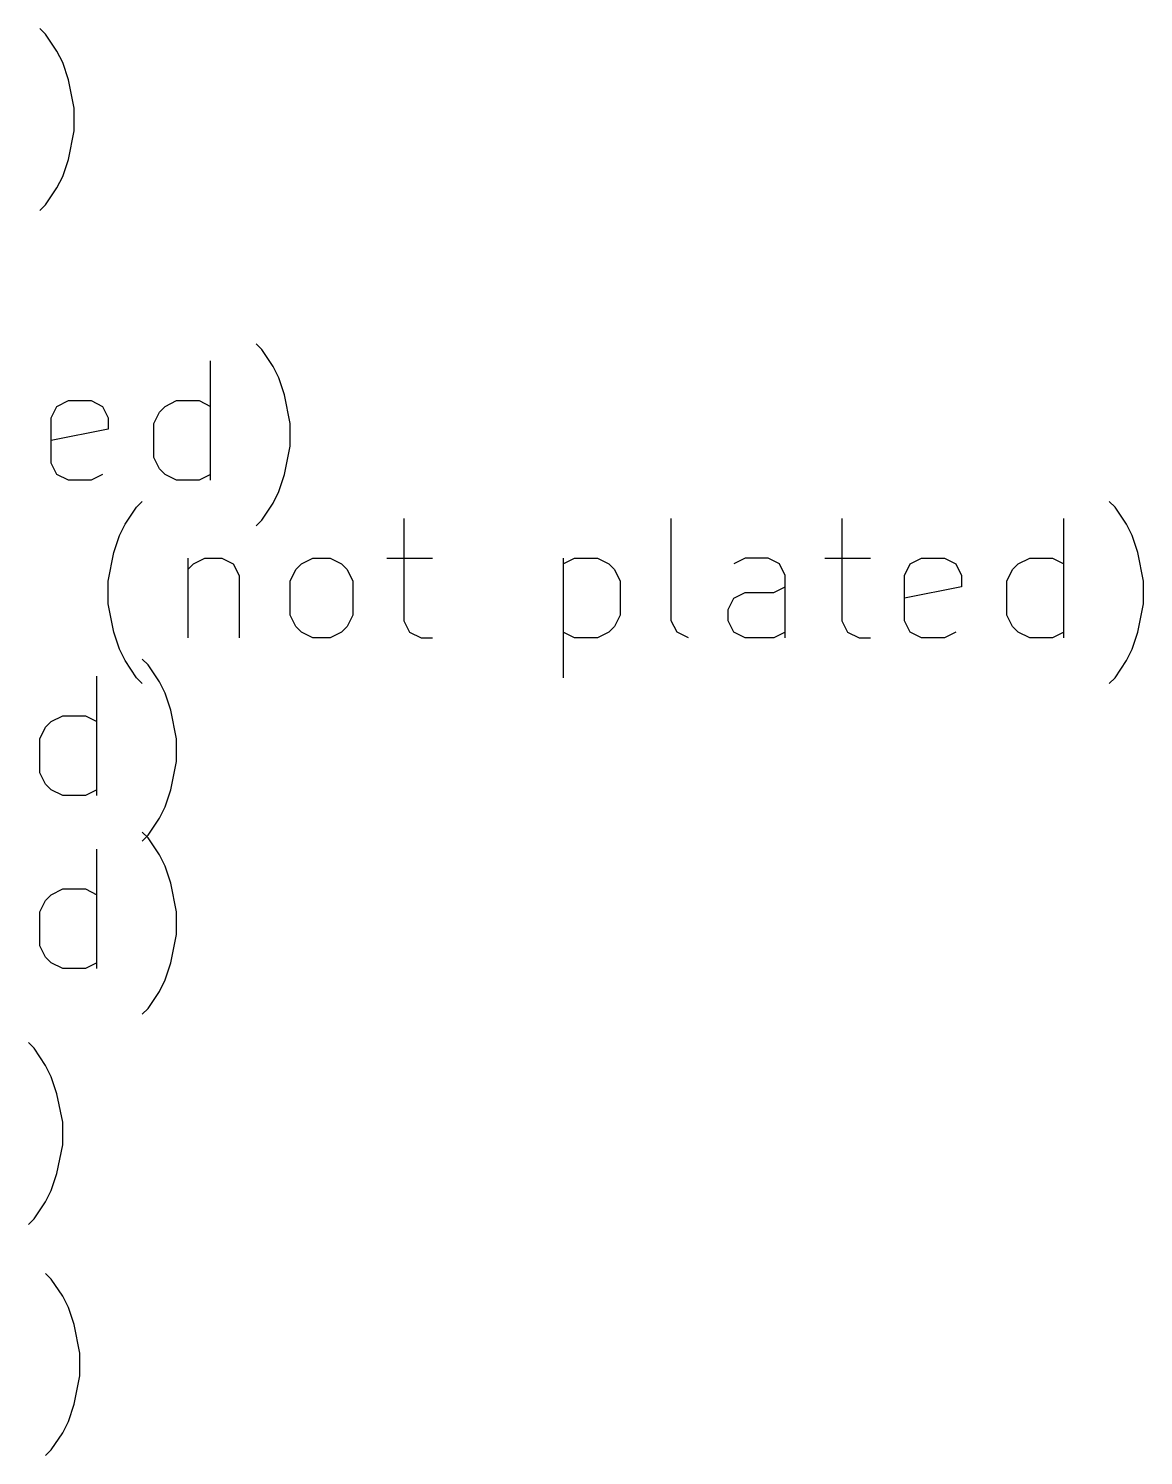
# Model space of a CAD drawing. Extents: x -8 to 314, y -166 to 1.
# Drawn here: x 102.19 to 130.19, y -163.29 to -127.44 of the extents above; entities that cross this region are included whole.
import ezdxf

# ---------------------------------------------------------------- set-up
doc = ezdxf.new("R2010")
doc.units = 0
doc.layers.add('BLACK', color=7, linetype='CONTINUOUS')

msp = doc.modelspace()

# ---------------------------------------------------------------- linework, layer by layer
at = {"layer": 'BLACK', "linetype": 'CONTINUOUS'}
for p, q in [((102.621, -127.582), (102.479, -127.439)), ((102.907, -128.01), (102.621, -127.582)), ((103.05, -128.296), (102.907, -128.01)), ((103.193, -128.725), (103.05, -128.296)), ((103.336, -129.439), (103.193, -128.725)), ((103.336, -130.01), (103.336, -129.439)), ((103.193, -130.725), (103.336, -130.01)), ((103.05, -131.153), (103.193, -130.725)), ((102.907, -131.439), (103.05, -131.153)), ((102.621, -131.867), (102.907, -131.439)), ((102.479, -132.01), (102.621, -131.867)), ((108.05, -135.502), (107.907, -135.359)), ((106.764, -138.787), (106.764, -135.787)), ((108.336, -135.93), (108.05, -135.502)), ((108.479, -136.216), (108.336, -135.93)), ((108.621, -136.645), (108.479, -136.216)), ((102.764, -137.216), (102.907, -136.93)), ((102.907, -136.93), (103.193, -136.787)), ((103.193, -136.787), (103.764, -136.787)), ((103.764, -136.787), (104.05, -136.93)), ((104.05, -136.93), (104.193, -137.216)), ((105.479, -137.073), (105.621, -136.93)), ((105.621, -136.93), (105.907, -136.787)), ((105.907, -136.787), (106.479, -136.787)), ((106.479, -136.787), (106.764, -136.93)), ((108.764, -137.359), (108.621, -136.645)), ((102.764, -138.359), (102.764, -137.216)), ((104.193, -137.216), (104.193, -137.502)), ((105.336, -137.359), (105.479, -137.073)), ((104.193, -137.502), (102.764, -137.787)), ((105.336, -138.216), (105.336, -137.359)), ((108.764, -137.93), (108.764, -137.359)), ((108.621, -138.645), (108.764, -137.93)), ((102.907, -138.645), (102.764, -138.359)), ((105.479, -138.502), (105.336, -138.216)), ((103.193, -138.787), (102.907, -138.645)), ((104.05, -138.645), (103.764, -138.787)), ((105.621, -138.645), (105.479, -138.502)), ((105.907, -138.787), (105.621, -138.645)), ((106.764, -138.645), (106.479, -138.787)), ((108.479, -139.073), (108.621, -138.645)), ((103.764, -138.787), (103.193, -138.787)), ((106.479, -138.787), (105.907, -138.787)), ((108.336, -139.359), (108.479, -139.073)), ((104.907, -139.462), (105.05, -139.319)), ((108.05, -139.787), (108.336, -139.359)), ((129.479, -139.462), (129.336, -139.319)), ((104.621, -139.89), (104.907, -139.462)), ((107.907, -139.93), (108.05, -139.787)), ((111.621, -139.747), (111.621, -142.319)), ((118.336, -142.319), (118.336, -139.747)), ((122.621, -139.747), (122.621, -142.319)), ((128.193, -142.747), (128.193, -139.747)), ((129.764, -139.89), (129.479, -139.462)), ((104.479, -140.176), (104.621, -139.89)), ((129.907, -140.176), (129.764, -139.89)), ((104.336, -140.605), (104.479, -140.176)), ((130.05, -140.605), (129.907, -140.176)), ((104.193, -141.319), (104.336, -140.605)), ((106.193, -140.747), (106.193, -142.747)), ((106.336, -140.89), (106.621, -140.747)), ((106.621, -140.747), (107.05, -140.747)), ((107.05, -140.747), (107.336, -140.89)), ((109.05, -140.89), (109.336, -140.747)), ((109.336, -140.747), (109.764, -140.747)), ((109.764, -140.747), (110.05, -140.89)), ((111.193, -140.747), (112.336, -140.747)), ((115.621, -140.747), (115.621, -143.747)), ((115.621, -140.89), (115.907, -140.747)), ((115.907, -140.747), (116.479, -140.747)), ((116.479, -140.747), (116.764, -140.89)), ((120.193, -140.747), (119.907, -140.89)), ((120.764, -140.747), (120.193, -140.747)), ((121.05, -140.89), (120.764, -140.747)), ((122.193, -140.747), (123.336, -140.747)), ((124.336, -140.89), (124.621, -140.747)), ((124.621, -140.747), (125.193, -140.747)), ((125.193, -140.747), (125.479, -140.89)), ((127.05, -140.89), (127.336, -140.747)), ((127.336, -140.747), (127.907, -140.747)), ((127.907, -140.747), (128.193, -140.89)), ((130.193, -141.319), (130.05, -140.605)), ((106.193, -141.033), (106.336, -140.89)), ((107.336, -140.89), (107.479, -141.176)), ((107.479, -141.176), (107.479, -142.747)), ((108.764, -141.319), (108.907, -141.033)), ((108.907, -141.033), (109.05, -140.89)), ((110.05, -140.89), (110.193, -141.033)), ((110.193, -141.033), (110.336, -141.319)), ((116.764, -140.89), (116.907, -141.033)), ((116.907, -141.033), (117.05, -141.319)), ((121.193, -141.176), (121.05, -140.89)), ((121.193, -142.747), (121.193, -141.176)), ((124.193, -141.176), (124.336, -140.89)), ((124.193, -142.319), (124.193, -141.176)), ((125.479, -140.89), (125.621, -141.176)), ((125.621, -141.176), (125.621, -141.462)), ((126.764, -141.319), (126.907, -141.033)), ((126.907, -141.033), (127.05, -140.89)), ((104.193, -141.89), (104.193, -141.319)), ((108.764, -142.176), (108.764, -141.319)), ((110.336, -141.319), (110.336, -142.176)), ((117.05, -141.319), (117.05, -142.176)), ((120.907, -141.605), (121.193, -141.462)), ((125.621, -141.462), (124.193, -141.747)), ((126.764, -142.176), (126.764, -141.319)), ((130.193, -141.89), (130.193, -141.319)), ((104.336, -142.605), (104.193, -141.89)), ((119.764, -142.033), (119.907, -141.747)), ((119.907, -141.747), (120.193, -141.605)), ((120.193, -141.605), (120.907, -141.605)), ((130.05, -142.605), (130.193, -141.89)), ((108.907, -142.462), (108.764, -142.176)), ((110.336, -142.176), (110.193, -142.462)), ((117.05, -142.176), (116.907, -142.462)), ((119.764, -142.319), (119.764, -142.033)), ((126.907, -142.462), (126.764, -142.176)), ((104.479, -143.033), (104.336, -142.605)), ((109.05, -142.605), (108.907, -142.462)), ((109.336, -142.747), (109.05, -142.605)), ((110.05, -142.605), (109.764, -142.747)), ((110.193, -142.462), (110.05, -142.605)), ((111.621, -142.319), (111.764, -142.605)), ((111.764, -142.605), (112.05, -142.747)), ((115.907, -142.747), (115.621, -142.605)), ((116.764, -142.605), (116.479, -142.747)), ((116.907, -142.462), (116.764, -142.605)), ((118.479, -142.605), (118.336, -142.319)), ((118.764, -142.747), (118.479, -142.605)), ((119.907, -142.605), (119.764, -142.319)), ((120.193, -142.747), (119.907, -142.605)), ((121.193, -142.605), (120.907, -142.747)), ((122.621, -142.319), (122.764, -142.605)), ((122.764, -142.605), (123.05, -142.747)), ((124.336, -142.605), (124.193, -142.319)), ((124.621, -142.747), (124.336, -142.605)), ((125.479, -142.605), (125.193, -142.747)), ((127.05, -142.605), (126.907, -142.462)), ((127.336, -142.747), (127.05, -142.605)), ((128.193, -142.605), (127.907, -142.747)), ((129.907, -143.033), (130.05, -142.605)), ((109.764, -142.747), (109.336, -142.747)), ((112.05, -142.747), (112.336, -142.747)), ((116.479, -142.747), (115.907, -142.747)), ((120.907, -142.747), (120.193, -142.747)), ((123.05, -142.747), (123.336, -142.747)), ((125.193, -142.747), (124.621, -142.747)), ((127.907, -142.747), (127.336, -142.747)), ((104.621, -143.319), (104.479, -143.033)), ((104.907, -143.747), (104.621, -143.319)), ((105.193, -143.422), (105.05, -143.279)), ((129.479, -143.747), (129.764, -143.319)), ((129.764, -143.319), (129.907, -143.033)), ((103.907, -146.707), (103.907, -143.707)), ((105.479, -143.85), (105.193, -143.422)), ((105.05, -143.89), (104.907, -143.747)), ((105.621, -144.136), (105.479, -143.85)), ((129.336, -143.89), (129.479, -143.747)), ((105.764, -144.565), (105.621, -144.136)), ((102.764, -144.85), (103.05, -144.707)), ((103.05, -144.707), (103.621, -144.707)), ((103.621, -144.707), (103.907, -144.85)), ((105.907, -145.279), (105.764, -144.565)), ((102.479, -145.279), (102.621, -144.993)), ((102.621, -144.993), (102.764, -144.85)), ((102.479, -146.136), (102.479, -145.279)), ((105.907, -145.85), (105.907, -145.279)), ((105.764, -146.565), (105.907, -145.85)), ((102.621, -146.422), (102.479, -146.136)), ((102.764, -146.565), (102.621, -146.422)), ((103.05, -146.707), (102.764, -146.565)), ((103.907, -146.565), (103.621, -146.707)), ((105.621, -146.993), (105.764, -146.565)), ((103.621, -146.707), (103.05, -146.707)), ((105.193, -147.707), (105.479, -147.279)), ((105.479, -147.279), (105.621, -146.993)), ((105.193, -147.77), (105.05, -147.627)), ((105.05, -147.85), (105.193, -147.707)), ((105.479, -148.198), (105.193, -147.77)), ((103.907, -151.055), (103.907, -148.055)), ((105.621, -148.484), (105.479, -148.198)), ((105.764, -148.913), (105.621, -148.484)), ((102.764, -149.198), (103.05, -149.055)), ((103.05, -149.055), (103.621, -149.055)), ((103.621, -149.055), (103.907, -149.198)), ((105.907, -149.627), (105.764, -148.913)), ((102.479, -149.627), (102.621, -149.341)), ((102.621, -149.341), (102.764, -149.198)), ((102.479, -150.484), (102.479, -149.627)), ((105.907, -150.198), (105.907, -149.627)), ((105.764, -150.913), (105.907, -150.198)), ((102.621, -150.77), (102.479, -150.484)), ((102.764, -150.913), (102.621, -150.77)), ((103.05, -151.055), (102.764, -150.913)), ((103.907, -150.913), (103.621, -151.055)), ((105.621, -151.341), (105.764, -150.913)), ((103.621, -151.055), (103.05, -151.055)), ((105.193, -152.055), (105.479, -151.627)), ((105.479, -151.627), (105.621, -151.341)), ((105.05, -152.198), (105.193, -152.055)), ((102.336, -153.058), (102.193, -152.915)), ((102.621, -153.486), (102.336, -153.058)), ((102.764, -153.772), (102.621, -153.486)), ((102.907, -154.2), (102.764, -153.772)), ((103.05, -154.915), (102.907, -154.2)), ((103.05, -155.486), (103.05, -154.915)), ((102.907, -156.2), (103.05, -155.486)), ((102.764, -156.629), (102.907, -156.2)), ((102.621, -156.915), (102.764, -156.629)), ((102.336, -157.343), (102.621, -156.915)), ((102.193, -157.486), (102.336, -157.343)), ((102.764, -158.858), (102.621, -158.715)), ((103.05, -159.286), (102.764, -158.858)), ((103.193, -159.572), (103.05, -159.286)), ((103.336, -160), (103.193, -159.572)), ((103.479, -160.715), (103.336, -160)), ((103.479, -161.286), (103.479, -160.715)), ((103.336, -162), (103.479, -161.286)), ((103.193, -162.429), (103.336, -162)), ((102.764, -163.143), (103.05, -162.715)), ((103.05, -162.715), (103.193, -162.429)), ((102.621, -163.286), (102.764, -163.143))]:
    msp.add_line(p, q, dxfattribs=at)

doc.saveas('drawing.dxf')
